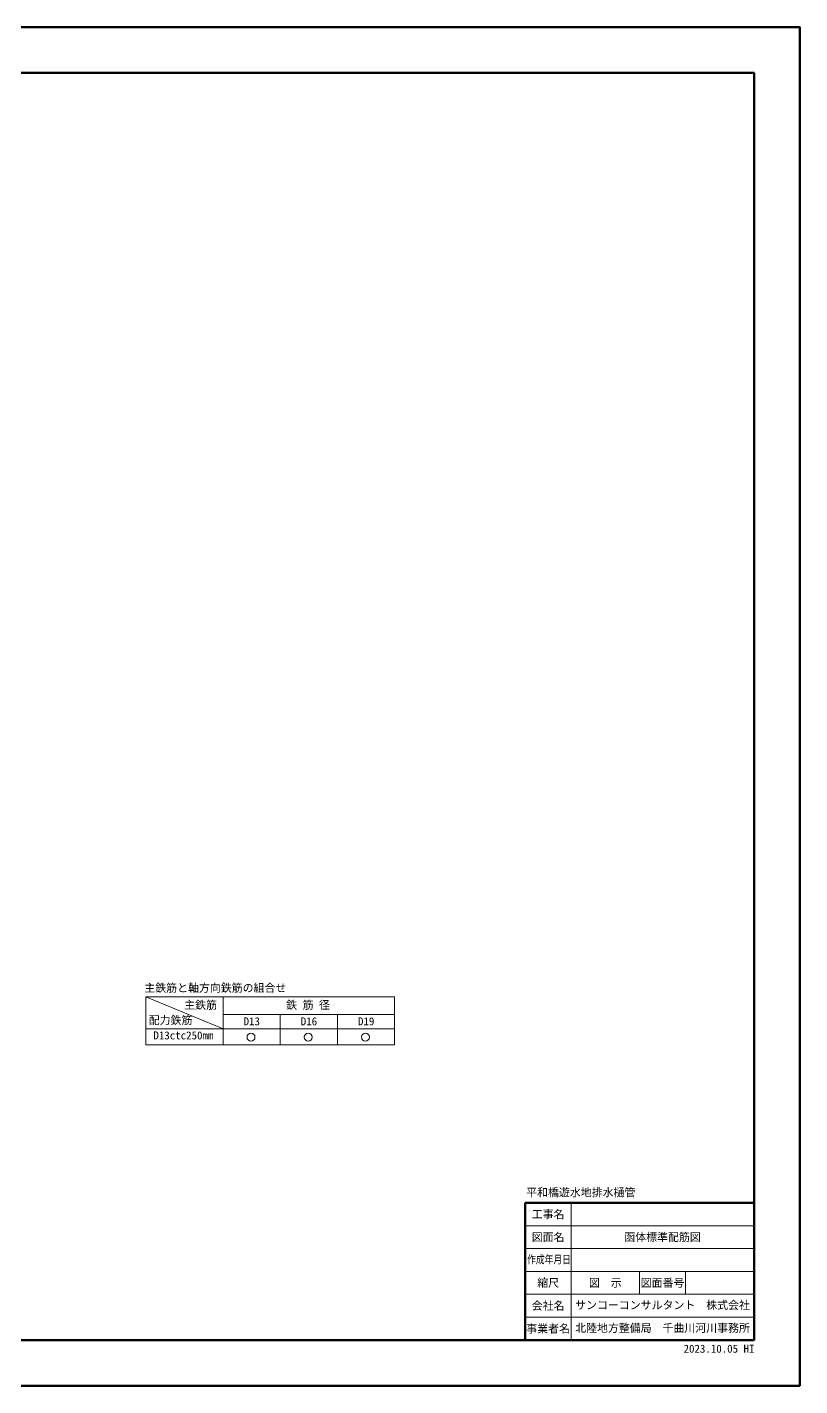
# Model space of a CAD drawing. Header units: millimetres. Extents: x 0 to 30738, y -2677 to 8936.
# Drawn here: x 7550 to 12615, y 26 to 8936 of the extents above; entities that cross this region are included whole.
import ezdxf
from ezdxf.enums import TextEntityAlignment as Align

# ---------------------------------------------------------------- set-up
doc = ezdxf.new("R2010")
doc.units = ezdxf.units.MM
doc.header["$LTSCALE"] = 15
for name, color, linetype, lineweight in [('0文字', 41, 'Continuous', 5), ('D-TTL-FRAM', 2, 'Continuous', 50), ('D-TTL-LINE', 7, 'Continuous', 13), ('D-TTL-TXT', 7, 'Continuous', 0), ('D-TTL外枠', 2, 'Continuous', 50)]:
    doc.layers.add(name, color=color, linetype=linetype, lineweight=lineweight)
doc.styles.add('寸法文字', font='MS Gothic.ttf')

msp = doc.modelspace()

# ---------------------------------------------------------------- linework, layer by layer
at = {"layer": '0文字'}
for p, q in [((8326.9, 2575.9), (9958.8, 2575.9)), ((8326.9, 2575.9), (8326.9, 2260.9)), ((8326.9, 2575.9), (8833.8, 2365.9)), ((8833.8, 2575.9), (8833.8, 2260.9)), ((9958.8, 2575.9), (9958.8, 2260.9)), ((8833.8, 2461), (9958.8, 2461)), ((9208.8, 2461), (9208.8, 2260.9)), ((9583.8, 2461), (9583.8, 2260.9)), ((8326.9, 2365.9), (9958.8, 2365.9)), ((8326.9, 2260.9), (9958.8, 2260.9))]:
    msp.add_line(p, q, dxfattribs=at)
for centre in [(9017, 2312.2), (9392, 2312.2), (9767, 2312.2)]:
    msp.add_circle(centre, 26.2, dxfattribs=at)
at = {"layer": 'D-TTL-FRAM'}
for p, q in [((10815, 1225.8), (12315, 1225.8)), ((10815, 325.8), (10815, 1225.8))]:
    msp.add_line(p, q, dxfattribs=at)
at = {"layer": 'D-TTL-LINE'}
for p, q in [((11115, 1225.8), (11115, 325.8)), ((10815, 1075.8), (12315, 1075.8)), ((12315, 925.8), (10815, 925.8)), ((10815, 775.8), (12315, 775.8)), ((11565, 775.8), (11565, 625.8)), ((11865, 775.8), (11865, 625.8)), ((12315, 625.8), (10815, 625.8)), ((10815, 475.8), (12315, 475.8))]:
    msp.add_line(p, q, dxfattribs=at)
at = {"layer": 'D-TTL外枠'}
for points in [[(0, 25.8), (12615, 25.8), (12615, 8935.8), (0, 8935.8)], [(300, 325.8), (12315, 325.8), (12315, 8635.8), (300, 8635.8)]]:
    msp.add_lwpolyline(points, close=True, dxfattribs=at)

# ---------------------------------------------------------------- texts
at = {"layer": '0文字', "style": '寸法文字'}
for s, p in [('主鉄筋と軸方向鉄筋の組合せ', (8783.2, 2593.3)), ('主鉄筋', (8686.6, 2481.4)), ('鉄 筋 径', (9391, 2481.4)), ('配力鉄筋', (8489.5, 2381.3)), ('D13', (9022.1, 2374.2)), ('D16', (9397.1, 2374.2)), ('D19', (9772.1, 2374.2)), ('D13ctc250mm', (8573.9, 2281.9))]:
    msp.add_text(s, height=52.5, dxfattribs=at).set_placement(p, align=Align.BOTTOM_CENTER)
at = {"layer": 'D-TTL-TXT', "style": '寸法文字'}
msp.add_text('平和橋遊水地排水樋管', height=52.5, dxfattribs=at).set_placement((10821, 1252.1), align=Align.BOTTOM_LEFT)
for s, p in [('工事名', (10965, 1150.8)), ('図面名', (10965, 1000.8)), ('函体標準配筋図', (11715, 1000.8)), ('縮尺', (10965, 700.8)), ('図\u3000示', (11340, 700.8)), ('図面番号', (11715, 700.8)), ('会社名', (10965, 550.8)), ('事業者名', (10965, 400.8))]:
    msp.add_text(s, height=52.5, dxfattribs=at).set_placement(p, align=Align.MIDDLE_CENTER)
at = {"layer": 'D-TTL-TXT', "style": '寸法文字', "width": 0.84179}
msp.add_text('作成年月日', height=52.5, dxfattribs=at).set_placement((10827.1, 827.8), (11114.2, 827.8), align=Align.FIT)
at = {"layer": 'D-TTL-TXT', "color": 7, "style": '寸法文字'}
for s, p in [('サンコーコンサルタント\u3000株式会社', (11715, 555)), ('北陸地方整備局  千曲川河川事務所', (11715, 405))]:
    msp.add_text(s, height=52.5, dxfattribs=at).set_placement(p, align=Align.MIDDLE_CENTER)
at = {"layer": 'Defpoints', "style": '寸法文字'}
msp.add_text('2023.10.05 HI', height=52.5, dxfattribs=at).set_placement((12317.3, 242.9), align=Align.RIGHT)

doc.saveas('drawing.dxf')
